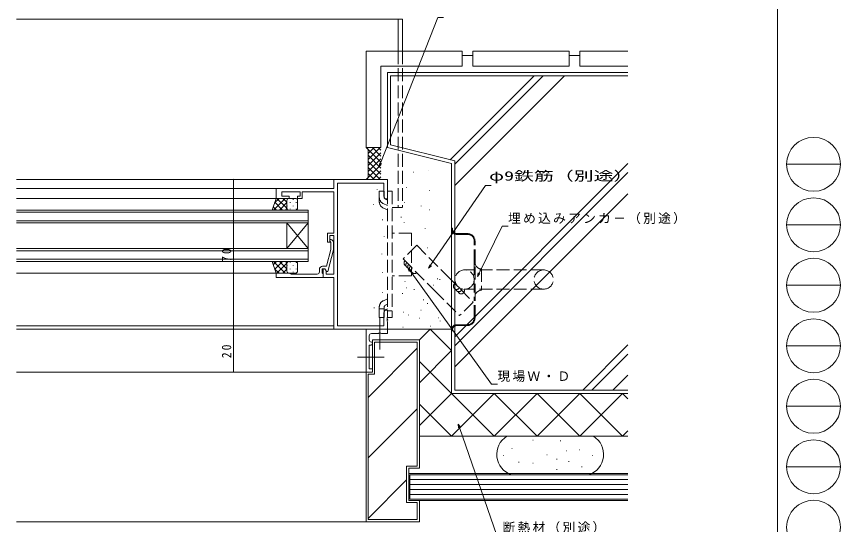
# Model space of a CAD drawing. Units: millimetres, scale not verified. Extents: x -567 to 567, y -403 to 403.
# Drawn here: x 181.3 to 566.7, y -252.3 to -14.8 of the extents above; entities that cross this region are included whole.
import ezdxf
from ezdxf.enums import TextEntityAlignment as Align

# ---------------------------------------------------------------- set-up
doc = ezdxf.new("R2010")
doc.units = ezdxf.units.MM
doc.header["$LTSCALE"] = 2
doc.linetypes.add('USER2', pattern=[13, 10, -1, 1, -1])
doc.linetypes.add('USER3', pattern=[4, 3, -1])
for name, color, linetype, lineweight in [('0-1_YKK_ZWAK', 7, 'Continuous', 18), ('0-3_YKK_11', 7, 'Continuous', 18), ('0-4_YKK_12', 2, 'Continuous', 18), ('0-5_YSS_K', 3, 'Continuous', 18), ('0-6_YKK_13', 4, 'USER3', 18), ('0-7_YKK_D', 6, 'Continuous', 18)]:
    doc.layers.add(name, color=color, linetype=linetype, lineweight=lineweight)
doc.styles.add('ＭＳ ゴシック', font='')
doc.styles.get('ＭＳ ゴシック').set_extended_font_data('MS Gothic')

msp = doc.modelspace()

# ---------------------------------------------------------------- linework, layer by layer
at = {"layer": '0-1_YKK_ZWAK'}
for p, q in [((537.274, 399.018), (537.274, -350.982)), ((541.526, -83.862), (566.726, -83.862)), ((541.526, -112.142), (566.726, -112.142)), ((541.526, -140.422), (566.726, -140.422)), ((541.526, -168.702), (566.726, -168.702)), ((541.526, -196.982), (566.726, -196.982)), ((541.526, -225.262), (566.726, -225.262))]:
    msp.add_line(p, q, dxfattribs=at)
for centre in [(554.126, -83.862), (554.126, -112.142), (554.126, -140.422), (554.126, -168.702), (554.126, -196.982), (554.126, -225.262), (554.126, -253.542)]:
    msp.add_circle(centre, 12.6, dxfattribs=at)
at = {"layer": '0-3_YKK_11'}
for p, q in [((329.764, -90.983), (354.764, -90.983)), ((329.764, -95.183), (329.764, -90.983)), ((354.764, -90.983), (354.764, -99.983)), ((302.764, -95.183), (329.764, -95.183)), ((302.764, -99.783), (302.764, -95.183)), ((353.134, -92.613), (331.394, -92.613)), ((331.394, -92.613), (331.394, -159.353)), ((353.134, -98.891), (353.134, -92.613)), ((308.764, -99.783), (302.764, -99.783)), ((305.464, -96.813), (305.464, -98.783)), ((313.964, -96.813), (305.464, -96.813)), ((305.464, -98.783), (308.764, -98.783)), ((308.764, -98.783), (308.764, -99.783)), ((312.764, -98.783), (313.964, -98.783)), ((312.764, -99.783), (312.764, -98.783)), ((314.964, -99.783), (312.764, -99.783)), ((313.964, -98.783), (313.964, -96.813)), ((314.964, -96.813), (314.964, -99.783)), ((329.764, -96.813), (314.964, -96.813)), ((329.764, -116.083), (329.764, -96.813)), ((353.764, -99.983), (353.134, -98.891)), ((354.764, -99.983), (353.764, -99.983)), ((326.764, -116.083), (329.764, -116.083)), ((326.764, -120.283), (326.764, -116.083)), ((327.764, -117.083), (327.764, -120.283)), ((329.764, -117.083), (327.764, -117.083)), ((329.564, -119.934), (328.788, -119.158)), ((329.764, -135.153), (329.764, -117.083)), ((327.764, -120.283), (326.764, -120.283)), ((327.94, -120.007), (328.364, -120.431)), ((328.364, -120.431), (328.364, -123.721)), ((329.564, -123.879), (329.564, -119.934)), ((328.364, -123.721), (326.285, -131.483)), ((326.857, -133.983), (329.564, -123.879)), ((302.764, -134.783), (302.764, -136.783)), ((308.764, -134.783), (302.764, -134.783)), ((309.781, -135.153), (308.764, -134.783)), ((322.964, -132.983), (322.964, -134.153)), ((324.264, -132.783), (325.564, -132.783)), ((324.264, -134.583), (324.264, -132.783)), ((324.464, -134.783), (324.264, -134.583)), ((326.285, -131.483), (324.464, -131.483)), ((324.764, -135.083), (324.464, -134.783)), ((324.764, -132.783), (325.564, -132.783)), ((324.764, -136.783), (324.764, -132.783)), ((325.564, -132.783), (326.257, -133.983)), ((325.564, -132.783), (326.064, -133.649)), ((326.064, -133.649), (326.064, -135.153)), ((326.257, -133.983), (326.857, -133.983)), ((302.764, -136.783), (324.764, -136.783)), ((318.806, -135.153), (309.781, -135.153)), ((318.989, -135.273), (318.806, -135.153)), ((319.539, -135.273), (318.989, -135.273)), ((319.722, -135.153), (319.539, -135.273)), ((319.806, -135.153), (319.722, -135.153)), ((319.989, -135.273), (319.806, -135.153)), ((320.539, -135.273), (319.989, -135.273)), ((320.722, -135.153), (320.539, -135.273)), ((321.964, -135.153), (320.722, -135.153)), ((324.764, -136.783), (324.764, -135.083)), ((329.764, -136.783), (324.764, -136.783)), ((326.064, -135.153), (329.764, -135.153)), ((329.764, -160.983), (329.764, -136.783)), ((353.134, -153.074), (353.764, -151.983)), ((353.134, -159.353), (353.134, -153.074)), ((353.764, -151.983), (354.764, -151.983)), ((354.764, -151.983), (354.764, -155.524)), ((354.764, -155.524), (354.644, -155.708)), ((354.644, -155.708), (354.644, -156.258)), ((354.644, -156.258), (354.764, -156.441)), ((354.764, -156.524), (354.644, -156.708)), ((354.644, -156.708), (354.644, -157.258)), ((354.644, -157.258), (354.764, -157.441)), ((354.764, -156.441), (354.764, -156.524)), ((354.764, -157.441), (354.764, -160.983)), ((354.764, -160.983), (329.764, -160.983)), ((331.394, -159.353), (353.134, -159.353)), ((344.764, -160.983), (354.764, -160.983)), ((344.764, -180.983), (344.764, -160.983)), ((354.764, -160.983), (354.764, -162.983)), ((346.264, -163.983), (346.264, -165.983)), ((350.593, -162.982), (347.264, -162.983)), ((350.785, -162.84), (350.593, -162.982)), ((351.743, -162.84), (350.785, -162.84)), ((351.935, -162.983), (351.743, -162.84)), ((354.764, -162.983), (351.935, -162.983)), ((346.264, -168.483), (346.264, -179.483)), ((346.764, -168.483), (346.264, -168.483)), ((347.264, -166.983), (347.764, -166.983)), ((347.764, -166.983), (347.764, -167.483)), ((347.764, -180.983), (344.764, -180.983)), ((346.264, -179.483), (347.764, -179.483)), ((347.764, -179.483), (347.764, -180.983))]:
    msp.add_line(p, q, dxfattribs=at)
for centre, radius, start, end in [((328.364, -119.583), 0.6, 44.99999, 225.00001), ((321.964, -134.153), 1, 270.00001, 359.99999), ((324.464, -132.983), 1.5, 90.00001, 179.99999), ((347.264, -163.983), 1, 90.0001, 180.00008), ((347.264, -165.983), 1, 180.0001, 270.00008), ((346.764, -167.483), 1, 270.0001, 0.00008)]:
    msp.add_arc(centre, radius, start, end, dxfattribs=at)
at = {"layer": '0-4_YKK_12'}
for p, q in [((181.264, -15.985), (361.764, -15.985)), ((359.764, -15.985), (359.764, -30.984)), ((361.764, -15.985), (361.764, -30.984)), ((330.064, -90.983), (181.264, -90.983)), ((303.064, -95.183), (181.264, -95.183)), ((303.264, -99.783), (181.264, -99.783)), ((181.264, -105.283), (317.764, -105.283)), ((317.764, -106.283), (181.264, -106.283)), ((317.764, -105.283), (317.764, -111.283)), ((181.264, -110.283), (317.764, -110.283)), ((317.764, -111.283), (181.264, -111.283)), ((317.764, -111.283), (307.764, -123.283)), ((317.764, -123.283), (307.764, -111.283)), ((307.764, -123.283), (307.764, -111.283)), ((317.764, -123.283), (317.764, -111.283)), ((181.264, -123.283), (317.764, -123.283)), ((317.764, -123.283), (317.764, -129.283)), ((317.764, -124.283), (181.264, -124.283)), ((181.264, -128.283), (317.764, -128.283)), ((317.764, -129.283), (181.264, -129.283)), ((303.064, -134.783), (181.264, -134.783)), ((329.764, -159.353), (181.264, -159.353)), ((330.064, -160.983), (181.264, -160.983)), ((344.764, -180.983), (181.264, -180.983))]:
    msp.add_line(p, q, dxfattribs=at)
at = {"layer": '0-4_YKK_12', "linetype": 'USER3'}
for p, q in [((359.764, -30.984), (359.764, -103.983)), ((361.764, -30.984), (361.764, -103.983)), ((357.064, -103.985), (361.764, -103.985))]:
    msp.add_line(p, q, dxfattribs=at)
at = {"layer": '0-5_YSS_K'}
for p, q in [((344.764, -75.984), (344.764, -30.984)), ((344.764, -30.984), (389.764, -30.984)), ((389.764, -37.984), (389.764, -30.984)), ((389.764, -32.984), (394.764, -32.984)), ((394.764, -37.984), (394.764, -30.984)), ((394.764, -30.984), (439.764, -30.984)), ((439.764, -37.984), (439.764, -30.984)), ((439.764, -32.984), (444.764, -32.984)), ((444.764, -37.984), (444.764, -30.984)), ((444.764, -30.984), (467.274, -30.984)), ((351.764, -37.984), (389.764, -37.984)), ((351.764, -37.984), (351.764, -75.984)), ((394.764, -37.984), (439.764, -37.984)), ((444.764, -37.984), (467.274, -37.984)), ((354.764, -40.982), (467.274, -40.982)), ((354.764, -40.982), (354.764, -75.982)), ((423.412, -42.481), (384.118, -81.775)), ((437.554, -42.481), (386.264, -93.771)), ((427.654, -42.481), (386.264, -83.872)), ((345.764, -76.984), (344.764, -75.984)), ((351.764, -75.984), (344.764, -75.984)), ((344.908, -75.984), (351.764, -82.84)), ((345.764, -75.984), (345.336, -76.412)), ((348.592, -75.984), (345.764, -78.813)), ((351.421, -75.984), (345.764, -81.641)), ((345.764, -76.984), (345.764, -89.982)), ((347.737, -75.984), (351.764, -80.012)), ((350.565, -75.984), (351.764, -77.183)), ((354.764, -75.982), (384.764, -83.482)), ((386.264, -82.311), (356.264, -74.811)), ((351.764, -78.47), (345.764, -84.47)), ((345.764, -79.669), (351.764, -85.669)), ((351.764, -84.127), (344.908, -90.983)), ((351.764, -81.298), (345.764, -87.298)), ((345.764, -82.497), (351.764, -88.497)), ((384.764, -83.482), (384.764, -190.982)), ((386.264, -189.482), (386.264, -82.311)), ((467.274, -83.472), (386.264, -164.482)), ((345.764, -85.325), (351.421, -90.982)), ((345.764, -88.154), (348.592, -90.982)), ((351.764, -86.955), (347.737, -90.982)), ((366.979, -87.574), (367.079, -87.574)), ((373.769, -86.752), (373.869, -86.752)), ((467.274, -87.715), (386.264, -168.725)), ((345.764, -89.982), (344.764, -90.982)), ((345.336, -90.554), (345.764, -90.983)), ((351.764, -89.783), (350.565, -90.982)), ((350.025, -95.52), (350.025, -95.72)), ((363.742, -94.568), (363.742, -94.768)), ((374.34, -96.105), (374.54, -96.105)), ((467.274, -97.614), (386.264, -178.624)), ((348.25, -102.529), (348.25, -102.729)), ((362.807, -101.586), (362.807, -101.786)), ((370.526, -103.223), (370.526, -103.423)), ((374.34, -105.194), (374.54, -105.194)), ((352.509, -109.717), (352.509, -109.917)), ((361.102, -108.553), (361.302, -108.553)), ((362.573, -110.943), (362.573, -111.143)), ((372.398, -113.75), (372.398, -113.95)), ((353.219, -117.436), (353.219, -117.636)), ((373.357, -122.941), (373.457, -122.941)), ((352.154, -125.688), (352.154, -125.888)), ((377.061, -127.464), (377.161, -127.464)), ((352.509, -134.384), (352.509, -134.584)), ((362.88, -138.585), (363.08, -138.585)), ((378.094, -137.4), (378.294, -137.4)), ((379.269, -137.61), (379.269, -137.81)), ((363.473, -141.549), (363.673, -141.549)), ((367.251, -142.289), (367.251, -142.489)), ((374.143, -140.166), (374.343, -140.166)), ((376.118, -140.364), (376.318, -140.364)), ((352.509, -143.612), (352.509, -143.812)), ((361.871, -144.16), (361.871, -144.36)), ((371.574, -147.279), (371.774, -147.279)), ((373.567, -148.839), (373.567, -149.039)), ((348.516, -150.888), (348.516, -151.088)), ((362.09, -153.009), (362.29, -153.009)), ((370.389, -152.021), (370.589, -152.021)), ((354.936, -156.567), (354.936, -156.767)), ((364.678, -154.219), (364.678, -154.419)), ((369.796, -155.775), (369.996, -155.775)), ((378.489, -155.577), (378.689, -155.577)), ((379.503, -157.026), (379.503, -157.226)), ((354.264, -160.982), (384.764, -160.983)), ((362.04, -159.952), (362.14, -159.952)), ((369.764, -165.982), (374.764, -160.982)), ((374.764, -160.982), (384.764, -170.982)), ((375.003, -159.541), (375.103, -159.541)), ((375.003, -159.541), (375.103, -159.541)), ((347.764, -165.983), (369.764, -165.983)), ((347.764, -165.983), (347.764, -180.982)), ((368.764, -166.983), (348.764, -166.983)), ((348.764, -181.983), (348.764, -166.983)), ((368.764, -166.983), (368.764, -224.982)), ((369.764, -165.983), (369.764, -225.982)), ((467.274, -168.325), (446.117, -189.482)), ((368.764, -169.845), (345.764, -192.845)), ((369.764, -185.982), (384.764, -170.982)), ((467.274, -172.567), (450.359, -189.482)), ((369.764, -175.982), (384.764, -190.982)), ((344.764, -180.983), (347.764, -180.982)), ((344.764, -180.983), (344.764, -250.982)), ((348.764, -181.983), (345.764, -181.983)), ((345.764, -249.982), (345.764, -181.983)), ((467.274, -182.467), (460.259, -189.482)), ((369.764, -205.982), (384.764, -190.982)), ((467.274, -190.982), (384.764, -190.982)), ((467.274, -190.982), (384.764, -190.982)), ((384.764, -190.982), (404.764, -210.982)), ((384.764, -210.982), (404.764, -190.982)), ((386.264, -189.482), (467.274, -189.482)), ((404.764, -210.982), (424.764, -190.982)), ((404.764, -190.982), (424.764, -210.982)), ((424.764, -210.982), (444.764, -190.982)), ((424.764, -190.982), (444.764, -210.982)), ((444.764, -210.982), (464.764, -190.982)), ((444.764, -190.982), (464.764, -210.982)), ((464.764, -190.982), (467.274, -193.492)), ((369.764, -195.982), (384.764, -210.982)), ((368.764, -198.13), (345.764, -221.13)), ((369.764, -210.982), (384.764, -210.982)), ((384.764, -210.982), (467.274, -210.982)), ((451.178, -210.982), (410.642, -210.982)), ((464.764, -210.982), (467.274, -208.472)), ((422.725, -212.892), (422.925, -212.892)), ((435.635, -213.136), (435.835, -213.136)), ((412.982, -216.789), (413.182, -216.789)), ((429.302, -219.712), (429.502, -219.712)), ((438.557, -217.764), (438.757, -217.764)), ((444.647, -217.277), (444.847, -217.277)), ((409.085, -219.956), (409.285, -219.956)), ((416.149, -223.122), (416.349, -223.122)), ((433.93, -221.661), (434.13, -221.661)), ((439.532, -222.879), (439.732, -222.879)), ((450.492, -219.956), (450.692, -219.956)), ((363.764, -241.982), (363.764, -224.982)), ((363.764, -224.982), (368.764, -224.982)), ((422.725, -223.609), (422.925, -223.609)), ((433.93, -226.532), (434.13, -226.532)), ((445.621, -225.314), (445.821, -225.314)), ((364.764, -228.482), (364.764, -240.982)), ((467.274, -228.482), (364.764, -228.482)), ((365.264, -228.982), (365.264, -240.482)), ((467.274, -228.982), (365.264, -228.982)), ((449.033, -228.982), (412.788, -228.982)), ((363.764, -231.414), (345.764, -249.414)), ((365.264, -231.282), (467.274, -231.282)), ((365.264, -233.582), (467.274, -233.582)), ((365.264, -235.882), (467.274, -235.882)), ((365.264, -238.182), (467.274, -238.182)), ((363.764, -241.982), (368.764, -241.982)), ((364.764, -240.982), (369.764, -240.982)), ((364.764, -240.982), (467.274, -240.982)), ((365.264, -240.482), (467.274, -240.482)), ((368.764, -241.982), (368.764, -249.982)), ((369.764, -240.982), (369.764, -250.982)), ((368.764, -249.982), (345.764, -249.982)), ((344.764, -250.982), (181.264, -250.982)), ((344.764, -250.982), (369.764, -250.982))]:
    msp.add_line(p, q, dxfattribs=at)
at = {"layer": '0-5_YSS_K', "linetype": 'USER3'}
for p, q in [((368.491, -121.733), (362.113, -128.083)), ((368.491, -121.733), (383.303, -136.613)), ((362.113, -128.083), (376.925, -142.962)), ((383.303, -136.613), (394.914, -148.276)), ((376.925, -142.962), (388.535, -154.625)), ((394.914, -148.276), (388.535, -154.625))]:
    msp.add_line(p, q, dxfattribs=at)
at = {"layer": '0-5_YSS_K'}
for points in [[(467.274, -42.482), (356.264, -42.482), (356.264, -74.811)], [(364.764, -240.982), (364.764, -225.982), (369.764, -225.982)]]:
    msp.add_lwpolyline(points, dxfattribs=at)
at = {"layer": '0-5_YSS_K', "linetype": 'USER3'}
for centre, start, end in [((364.062, -130.041), 134.87028, 248.44846), ((364.908, -130.891), 134.87028, 248.44846), ((365.755, -131.742), 134.87028, 248.44846), ((366.602, -132.592), 134.87028, 248.44846), ((367.448, -133.443), 134.87028, 314.87028), ((387.14, -140.87), 107.29674, 332.66602), ((388.211, -141.919), 195.60802, 347.38221), ((389.283, -142.968), 195.60802, 28.75838)]:
    msp.add_arc(centre, 1.5, start, end, dxfattribs=at)
at = {"layer": '0-5_YSS_K'}
for centre, start, end in [((415.91, -219.482), 121.78833, 251.80513), ((445.91, -219.482), 288.19487, 58.21167)]:
    msp.add_arc(centre, 10, start, end, dxfattribs=at)
at = {"layer": '0-6_YKK_13', "linetype": 'Continuous'}
for p, q in [((300.8, -105.283), (302.764, -99.783)), ((301.417, -105.283), (306.917, -99.783)), ((302.029, -101.842), (304.088, -99.783)), ((302.764, -99.783), (308.764, -99.783)), ((303.105, -99.783), (307.764, -104.441)), ((305.934, -99.783), (307.764, -101.613)), ((311.764, -99.783), (308.764, -99.783)), ((310.684, -100.203), (310.684, -100.403)), ((301.365, -103.699), (302.948, -105.283)), ((302.11, -101.615), (305.777, -105.283)), ((304.245, -105.283), (307.764, -101.763)), ((307.764, -100.783), (307.764, -104.283)), ((307.854, -100.368), (307.854, -100.403)), ((307.854, -103.233), (307.854, -103.433)), ((309.269, -101.618), (309.269, -101.818)), ((310.684, -103.233), (310.684, -103.433)), ((312.099, -101.618), (312.099, -101.818)), ((312.764, -104.284), (312.764, -100.783)), ((308.764, -105.283), (300.8, -105.283)), ((307.073, -105.283), (307.764, -104.592)), ((308.764, -105.283), (311.764, -105.283)), ((309.269, -104.648), (309.269, -104.848)), ((312.099, -104.648), (312.099, -104.848)), ((300.8, -129.283), (302.764, -134.783)), ((308.764, -129.283), (300.8, -129.283)), ((301.365, -130.866), (302.948, -129.283)), ((301.417, -129.283), (306.917, -134.783)), ((302.11, -132.95), (305.777, -129.283)), ((303.105, -134.783), (307.764, -130.124)), ((304.245, -129.283), (307.764, -132.802)), ((307.073, -129.283), (307.764, -129.973)), ((307.764, -133.783), (307.764, -130.283)), ((308.764, -129.283), (311.764, -129.283)), ((309.269, -129.918), (309.269, -129.718)), ((312.099, -129.918), (312.099, -129.718)), ((312.764, -130.281), (312.764, -133.783)), ((302.029, -132.723), (304.088, -134.783)), ((302.764, -134.783), (308.764, -134.783)), ((305.934, -134.783), (307.764, -132.952)), ((307.854, -131.333), (307.854, -131.133)), ((307.854, -134.197), (307.854, -134.163)), ((311.764, -134.783), (308.764, -134.783)), ((309.269, -132.948), (309.269, -132.748)), ((310.684, -131.333), (310.684, -131.133)), ((310.684, -134.363), (310.684, -134.163)), ((312.099, -132.948), (312.099, -132.748))]:
    msp.add_line(p, q, dxfattribs=at)
at = {"layer": '0-6_YKK_13'}
for p, q in [((350.964, -99.255), (350.964, -96.483)), ((350.964, -96.483), (353.264, -96.483)), ((350.964, -99.255), (350.964, -96.483)), ((350.964, -96.483), (353.264, -96.483)), ((350.964, -101.314), (350.964, -98.777)), ((350.964, -101.314), (350.964, -98.777)), ((353.264, -99.255), (353.264, -96.483)), ((353.264, -99.255), (353.264, -96.483)), ((354.764, -100.599), (353.837, -100.159)), ((354.764, -100.599), (353.837, -100.159)), ((354.764, -96.483), (354.764, -155.483)), ((354.764, -96.483), (357.064, -96.483)), ((354.764, -96.483), (354.764, -155.483)), ((354.764, -96.483), (357.064, -96.483)), ((357.064, -96.483), (357.064, -155.483)), ((357.064, -96.483), (357.064, -155.483)), ((352.853, -102.238), (354.764, -103.143)), ((352.853, -102.238), (354.764, -103.143)), ((352.87, -104.305), (354.764, -105.189)), ((352.87, -104.305), (354.764, -105.189)), ((384.764, -114.247), (384.764, -161.247)), ((385.164, -113.747), (385.164, -114.247)), ((366.064, -115.983), (357.064, -115.983)), ((366.064, -115.983), (357.064, -115.983)), ((366.064, -115.983), (366.064, -135.983)), ((366.064, -115.983), (366.064, -135.983)), ((392.264, -116.247), (387.164, -116.247)), ((392.264, -116.647), (387.164, -116.647)), ((395.364, -129.747), (395.364, -119.747)), ((395.764, -129.747), (395.764, -119.747)), ((395.364, -129.747), (395.364, -145.747)), ((395.764, -145.747), (395.764, -129.747)), ((427.864, -133.247), (390.864, -133.247)), ((398.764, -132.747), (398.764, -142.747)), ((366.064, -135.983), (357.064, -135.983)), ((366.064, -135.983), (357.064, -135.983)), ((427.864, -142.247), (390.864, -142.247)), ((395.364, -155.747), (395.364, -145.747)), ((395.764, -155.747), (395.764, -145.747)), ((352.87, -147.66), (354.764, -146.776)), ((352.87, -147.66), (354.764, -146.776)), ((354.764, -149.314), (353.842, -149.744)), ((354.764, -149.314), (353.842, -149.744)), ((350.964, -150.651), (350.964, -153.188)), ((350.964, -150.651), (350.964, -153.188)), ((350.964, -151.426), (353.264, -151.426)), ((350.964, -151.426), (353.264, -151.426)), ((350.964, -153.188), (350.964, -155.483)), ((350.964, -153.188), (350.964, -155.483)), ((353.264, -150.651), (353.264, -155.483)), ((353.264, -150.651), (353.264, -155.483)), ((354.764, -151.367), (353.264, -152.077)), ((354.764, -151.367), (353.264, -152.077)), ((354.764, -152.307), (357.064, -152.307)), ((354.764, -152.307), (357.064, -152.307)), ((350.964, -155.483), (353.264, -155.483)), ((350.964, -155.483), (353.264, -155.483)), ((354.764, -155.483), (357.064, -155.483)), ((354.764, -155.483), (357.064, -155.483)), ((385.164, -161.247), (385.164, -161.747)), ((387.164, -158.847), (392.264, -158.847)), ((387.164, -159.247), (392.264, -159.247))]:
    msp.add_line(p, q, dxfattribs=at)
at = {"layer": '0-6_YKK_13', "linetype": 'USER2'}
for p, q in [((351.264, -170.499), (351.264, -155.466)), ((353.202, -173.982), (340.831, -173.982))]:
    msp.add_line(p, q, dxfattribs=at)
at = {"layer": '0-6_YKK_13'}
for points in [[(385.164, -113.747), (384.764, -113.747), (384.764, -114.247)], [(384.764, -161.247), (384.764, -161.747), (385.164, -161.747)]]:
    msp.add_lwpolyline(points, dxfattribs=at)
msp.add_circle((390.864, -137.747), 4.5, dxfattribs=at)
at = {"layer": '0-6_YKK_13', "linetype": 'Continuous'}
for centre, start, end in [((308.764, -100.783), 90.0001, 180.0001), ((311.764, -100.783), 0.0001, 90.0001), ((308.764, -104.283), 180.0001, 270.0001), ((311.764, -104.283), 270.0001, 0.0001), ((308.764, -130.283), 89.99976, 179.99976), ((311.764, -130.283), 359.99976, 89.99976), ((308.764, -133.783), 179.99976, 269.99976), ((311.764, -133.783), 269.99976, 359.99976)]:
    msp.add_arc(centre, 1, start, end, dxfattribs=at)
at = {"layer": '0-6_YKK_13'}
for centre, radius, start, end in [((354.264, -99.255), 3.3, 180, 244.66912), ((354.264, -99.255), 3.3, 180, 244.66912), ((354.264, -99.255), 1, 180, 244.66912), ((354.264, -99.255), 1, 180, 244.66912), ((354.264, -101.314), 3.3, 180, 245), ((354.264, -101.314), 3.3, 180, 245), ((387.164, -114.247), 2.4, 180, 270), ((387.164, -114.247), 2, 180, 270), ((392.264, -119.747), 3.5, 0, 90), ((392.264, -119.747), 3.1, 0, 90), ((398.764, -129.747), 3, 180, 270), ((427.864, -137.747), 4.5, 90, 270), ((427.864, -137.747), 4.5, 270, 90), ((398.764, -145.747), 3, 90, 180), ((354.264, -150.651), 3.3, 115, 180), ((354.264, -150.651), 3.3, 115, 180), ((354.264, -150.651), 1, 115, 180), ((354.264, -150.651), 1, 115, 180), ((392.264, -155.747), 3.5, 270, 0), ((392.264, -155.747), 3.1, 270, 0), ((387.164, -161.247), 2.4, 90, 180), ((387.164, -161.247), 2, 90, 180)]:
    msp.add_arc(centre, radius, start, end, dxfattribs=at)
at = {"layer": '0-7_YKK_D'}
for p, q in [((351.614, -83.315), (378.32, -15.265)), ((378.32, -15.265), (381.02, -15.265)), ((350.993, -84.898), (351.19, -83.149)), ((350.993, -84.898), (351.614, -83.315)), ((352.038, -83.481), (350.993, -84.898)), ((299.764, -90.983), (281.764, -90.983)), ((282.764, -90.983), (282.764, -160.983)), ((374.946, -131.073), (400.583, -93.816)), ((400.583, -93.816), (403.283, -93.816)), ((397.632, -134.783), (408.5, -112.856)), ((408.5, -112.856), (411.2, -112.856)), ((373.983, -132.473), (374.571, -130.814)), ((364.357, -132.286), (365.352, -133.665)), ((364.357, -132.286), (365.721, -133.399)), ((364.982, -133.932), (364.357, -132.286)), ((365.352, -133.665), (403.521, -186.62)), ((373.983, -132.473), (374.946, -131.073)), ((375.322, -131.331), (373.983, -132.473)), ((396.878, -136.307), (397.224, -134.581)), ((396.878, -136.307), (397.632, -134.783)), ((398.041, -134.986), (396.878, -136.307)), ((299.764, -160.983), (281.764, -160.983)), ((299.764, -160.983), (281.764, -160.983)), ((282.764, -160.983), (282.764, -180.983)), ((299.764, -180.983), (281.764, -180.983)), ((403.521, -186.62), (406.221, -186.62)), ((387.904, -205.342), (388.46, -206.949)), ((387.904, -205.342), (388.89, -206.8)), ((388.029, -207.098), (387.904, -205.342)), ((388.46, -206.949), (405.898, -257.368))]:
    msp.add_line(p, q, dxfattribs=at)
for centre, start, end in [((282.764, -90.983), 90, 270), ((282.764, -90.983), 270, 90), ((282.764, -160.983), 90, 270), ((282.764, -160.983), 90, 270), ((282.764, -160.983), 270, 90), ((282.764, -160.983), 270, 90), ((282.764, -180.983), 90, 270), ((282.764, -180.983), 270, 90)]:
    msp.add_arc(centre, 0.106, start, end, dxfattribs=at)

# ---------------------------------------------------------------- texts
at = {"layer": '0-7_YKK_D', "color": 7, "style": 'ＭＳ ゴシック', "width": 1.55}
msp.add_text('φ9鉄筋（別途）', height=4.399, dxfattribs=at).set_placement((402.323, -92.816), align=Align.BOTTOM_LEFT)
at = {"layer": '0-7_YKK_D', "color": 7, "char_height": 4.399, "attachment_point": 7, "style": 'ＭＳ ゴシック'}
for s, insert in [('\\T1.17;埋め込みアンカ－（別途）', (411.2, -111.856)), ('\\T1.17;現場Ｗ・Ｄ', (406.221, -185.62)), ('\\T1.17;断熱材（別途）', (408.598, -256.368))]:
    msp.add_mtext(s, dxfattribs=dict(at, insert=insert))
at = {"layer": '0-7_YKK_D', "color": 7, "char_height": 4.399, "attachment_point": 7, "rotation": 90, "style": 'ＭＳ ゴシック'}
for s, insert in [('\\T1.37;\\W0.9;70', (281.764, -129.503)), ('\\T1.37;\\W0.9;20', (281.764, -174.503))]:
    msp.add_mtext(s, dxfattribs=dict(at, insert=insert))

doc.saveas('drawing.dxf')
